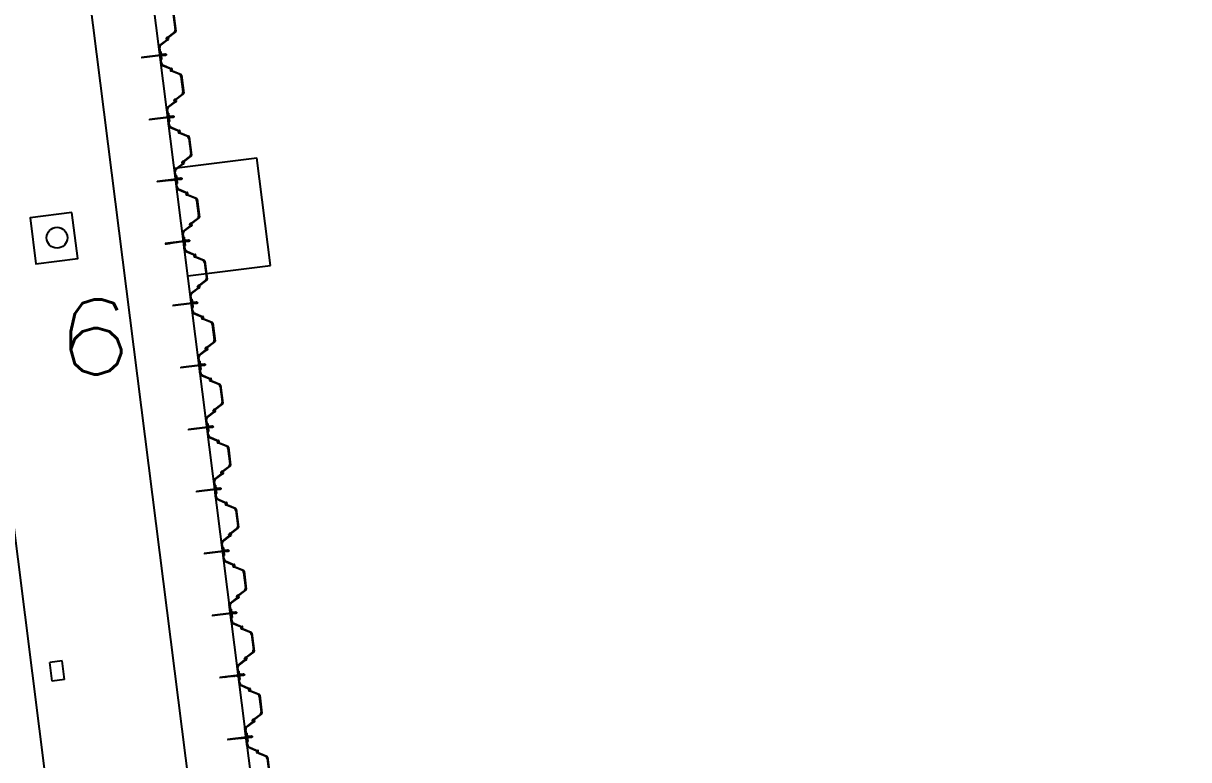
# Model space of a CAD drawing. Header units: inches. Extents: x 2621776591 to 2623670951, y 363331607 to 364354604.
# Drawn here: x 2622209786 to 2622237749, y 363709225 to 363726902 of the extents above; entities that cross this region are included whole.
import ezdxf

# ---------------------------------------------------------------- set-up
doc = ezdxf.new("R2010")
doc.units = ezdxf.units.IN
doc.header["$MEASUREMENT"] = 0
doc.linetypes.add('ACAD_ISO10W100', pattern=[18, 12, -3, 0, -3])
for name, color, linetype in [('ANCHOR POINT', 7, 'Continuous'), ('BOLLARD', 1, 'Continuous'), ('Bollard Nos.', 7, 'Continuous'), ('DIM', 8, 'Continuous'), ('FENDER', 1, 'Continuous'), ('PIER', 7, 'Continuous'), ('SHEETPILE', 9, 'Continuous'), ('TEXT2', 1, 'Continuous')]:
    doc.layers.add(name, color=color, linetype=linetype)
doc.styles.add('ROMANS', font='romans')
pattern_1 = [(345, (493164.883786, 2793723.2724025), (0.0024652514046, 0.009200443495403), [])]

# ---------------------------------------------------------------- blocks, each defined once
blk = doc.blocks.new('AU25D')
at = {"color": 7}
for p, q in [((-18, 10), (-18, 3)), ((-8, 10), (-8, 8)), ((7, -7), (-7, 6)), ((-6, 22), (18, 22)), ((-5, 12), (15, 12)), ((23, -18), (20, 8)), ((32, -14), (30, 12)), ((718, -14), (720, 12)), ((727, -18), (730, 8)), ((756, 22), (732, 22)), ((755, 12), (735, 12)), ((757, 7), (743, -6)), ((743, -7), (757, 6)), ((750, 10), (755, 10)), ((758, 10), (758, 8)), ((768, 10), (768, 3)), ((773, 18), (770, -8)), ((776, 28), (884, 213)), ((782, 14), (780, -12)), ((786, 24), (873, 174)), ((906, 225), (1344, 225)), ((938, 210), (1312, 210)), ((1474, 28), (1366, 213)), ((1464, 24), (1377, 174)), ((1468, 14), (1470, -12)), ((1477, 18), (1480, -8)), ((1493, 7), (1507, -6)), ((1500, 10), (1495, 10)), ((0, -10), (5, -10)), ((26, -28), (134, -213)), ((36, -24), (123, -174)), ((594, -225), (156, -225)), ((562, -210), (188, -210)), ((724, -28), (616, -213)), ((714, -24), (627, -174)), ((732, -10), (732, -3)), ((742, -10), (742, -8)), ((744, -22), (768, -22)), ((750, -10), (745, -10)), ((745, -12), (765, -12)), ((1506, -22), (1482, -22)), ((1505, -12), (1485, -12)), ((1508, -10), (1508, -8)), ((1518, -10), (1518, -3))]:
    blk.add_line(p, q, dxfattribs=at)
at = {"color": 4, "linetype": 'ACAD_ISO10W100'}
for p, q in [((5, 0), (-5, 0)), ((0, 5), (0, -5)), ((755, 0), (745, 0)), ((750, 5), (750, -5)), ((750, 5), (750, -5)), ((750, -5), (750, 5)), ((1495, 0), (1505, 0)), ((1500, -5), (1500, 5))]:
    blk.add_line(p, q, dxfattribs=at)
at = {"color": 7}
for centre, radius, start, end in [((-6, 10), 12, 90, 180), ((-8, 3), 10, 180, 220.5383), ((-5, 10), 3, 90, 180), ((-5, 8), 3, 180, 228), ((15, 8), 5, 5.711, 90), ((18, 10), 12, 5.711, 90), ((732, 10), 12, 90, 174.289), ((735, 8), 5, 90, 174.289), ((742, -3), 10, 139.4617, 180), ((750, -10), 20, 90, 139.4617), ((755, 10), 3, 0, 90), ((755, 8), 2.13, 312, 90), ((756, 10), 12, 0, 90), ((755, 8), 3, 312, 0), ((758, 3), 10, 319.4617, 0), ((798, 16), 25, 149.5537, 174.289), ((807, 12), 25, 149.5537, 174.289), ((938, 135), 75, 90, 149.5537), ((906, 200), 25, 90, 149.5537), ((1312, 135), 75, 30.4463, 90), ((1344, 200), 25, 30.4463, 90), ((1443, 12), 25, 5.711, 30.4463), ((1452, 16), 25, 5.711, 30.4463), ((1495, 8), 2.13, 90, 228), ((1500, -10), 20, 40.5383, 90), ((1508, -3), 10, 0, 40.5383), ((0, 10), 20, 220.5383, 270), ((5, -8), 2.13, 270, 48), ((48, -16), 25, 185.711, 210.4463), ((57, -12), 25, 185.711, 210.4463), ((188, -135), 75, 210.4463, 270), ((156, -200), 25, 210.4463, 270), ((562, -135), 75, 270, 329.5537), ((594, -200), 25, 270, 329.5537), ((693, -12), 25, 329.5537, 354.289), ((702, -16), 25, 329.5537, 354.289), ((744, -10), 12, 180, 270), ((745, -8), 3, 132, 180), ((745, -10), 3, 180, 270), ((745, -8), 2.13, 132, 270), ((750, 10), 20, 270, 319.4617), ((765, -8), 5, 270, 354.289), ((768, -10), 12, 270, 354.289), ((1482, -10), 12, 185.711, 270), ((1485, -8), 5, 185.711, 270), ((1505, -10), 3, 270, 0), ((1506, -10), 12, 270, 0), ((1505, -8), 3, 0, 48)]:
    blk.add_arc(centre, radius, start, end, dxfattribs=at)
blk = doc.blocks.new('A$C571E2E11')
at = {"lineweight": 0}
h = blk.add_hatch(dxfattribs=at)
h.set_pattern_fill('ANSI31', color=9, scale=0.003, angle=300, style=0)
h.set_pattern_definition(pattern_1)
h.paths.add_polyline_path([(0.272, 0.386), (0.251, 0.399), (0, 0.014), (0.021, 0)])
h = blk.add_hatch(dxfattribs=at)
h.set_pattern_fill('ANSI31', color=9, scale=0.003, angle=300, style=0)
h.set_pattern_definition(pattern_1)
h.paths.add_polyline_path([(0.348, 0.503), (0.327, 0.517), (0.316, 0.5), (0.337, 0.486)])
at = {"color": 9, "lineweight": 0}
for points in [[(0.251, 0.399), (0, 0.014)], [(0.272, 0.386), (0.021, 0)], [(0.188, 0.464), (0.177, 0.447)], [(0.177, 0.447), (0.345, 0.338)], [(0.188, 0.464), (0.262, 0.416)], [(0.306, 0.507), (0.251, 0.423)], [(0.316, 0.5), (0.262, 0.416)], [(0.262, 0.416), (0.356, 0.355)], [(0.337, 0.486), (0.283, 0.402)], [(0.348, 0.479), (0.293, 0.396)], [(0.306, 0.507), (0.348, 0.479)], [(0.327, 0.517), (0.316, 0.5)], [(0.327, 0.517), (0.348, 0.503)], [(0.348, 0.503), (0.337, 0.486)], [(0.356, 0.355), (0.345, 0.338)], [(0, 0.014), (0.021, 0)]]:
    blk.add_lwpolyline(points, dxfattribs=at)
for centre, start, end in [((0.309, 0.488), 61.3563, 134.13), ((0.329, 0.475), 339.8269, 52.6006)]:
    blk.add_arc(centre, 0.0139, start, end, dxfattribs=at)
blk = doc.blocks.new('SHEETPILE')
at = {"color": 9, "xscale": 0.0009999999659256785, "yscale": 0.0009999999659256785, "zscale": 0.0009999999659256785, "rotation": 326.9660295775478}
for p in [(393.079, -255.332), (394.337, -256.149), (395.594, -256.967), (396.852, -257.785), (398.109, -258.603), (399.367, -259.42), (400.624, -260.238), (401.882, -261.056), (403.139, -261.873), (404.397, -262.691), (405.654, -263.509), (406.912, -264.326), (408.169, -265.144)]:
    blk.add_blockref('AU25D', p, dxfattribs=at)
at = {"color": 9, "lineweight": 30, "rotation": 359.9875883989228}
for p in [(394.275, -256.923, 0), (395.532, -257.74, 0), (396.79, -258.558, 0), (398.048, -259.376, 0), (399.305, -260.194, 0), (400.563, -261.011, 0), (401.82, -261.829, 0), (403.078, -262.647, 0), (404.335, -263.464, 0), (405.593, -264.282, 0), (406.85, -265.1, 0), (408.108, -265.918, 0)]:
    blk.add_blockref('A$C571E2E11', p, dxfattribs=at)
blk = doc.blocks.new('A$C6b66f7a2')
at = {"layer": 'BOLLARD'}
blk.add_lwpolyline([(2622210952, 363722363), (2622209950, 363722236), (2622210090, 363721130), (2622211092, 363721256)], close=True, dxfattribs=at)
blk.add_circle((2622210595, 363721755), 250, dxfattribs=at)
at = {"layer": 'FENDER'}
for p, q in [((2622213408, 363723421), (2622215393, 363723671)), ((2622215718, 363721092), (2622215393, 363723671)), ((2622213734, 363720841), (2622215718, 363721092))]:
    blk.add_line(p, q, dxfattribs=at)
at = {"layer": 'Bollard Nos.', "style": 'ROMANS', "width": 1.2}
blk.add_text('6', height=1800, dxfattribs=at).set_placement((2622210559, 363718472))

msp = doc.modelspace()

# ---------------------------------------------------------------- linework, layer by layer
at = {"layer": 'ANCHOR POINT'}
for p, q in [((2622210720.6, 363711597), (2622210422.9, 363711559.3)), ((2622210777, 363711150.5), (2622210720.6, 363711597)), ((2622210479.4, 363711112.9), (2622210422.9, 363711559.3)), ((2622210777, 363711150.5), (2622210479.4, 363711112.9))]:
    msp.add_line(p, q, dxfattribs=at)
at = {"layer": 'FENDER'}
for p, q in [((2622213408.5, 363723420.9), (2622215392.7, 363723671.4)), ((2622215718.3, 363721091.9), (2622215392.7, 363723671.4)), ((2622213734.1, 363720841.4), (2622215718.3, 363721091.9))]:
    msp.add_line(p, q, dxfattribs=at)
at = {"layer": 'PIER'}
for p, q in [((2622237748.7, 363530591), (2622154132, 364193027.6)), ((2622236260.4, 363530403.2), (2622152831.8, 364191349.6))]:
    msp.add_line(p, q, dxfattribs=at)
at = {"layer": 'TEXT2'}
msp.add_line((2622151194.8, 364176374.2), (2622226613.1, 363579913.6), dxfattribs=at)

# ---------------------------------------------------------------- block references
at = {"layer": 'DIM'}
msp.add_blockref('A$C6b66f7a2', (0, 0), dxfattribs=at)
at = {"layer": 'SHEETPILE', "color": 10, "linetype": 'Continuous', "xscale": 999.9999629246952, "yscale": 999.99999995941, "zscale": 999.9999999999998, "rotation": 310.2281254504237}
msp.add_blockref('SHEETPILE', (2622154132, 364193027.6, 0), dxfattribs=at)

doc.saveas('drawing.dxf')
